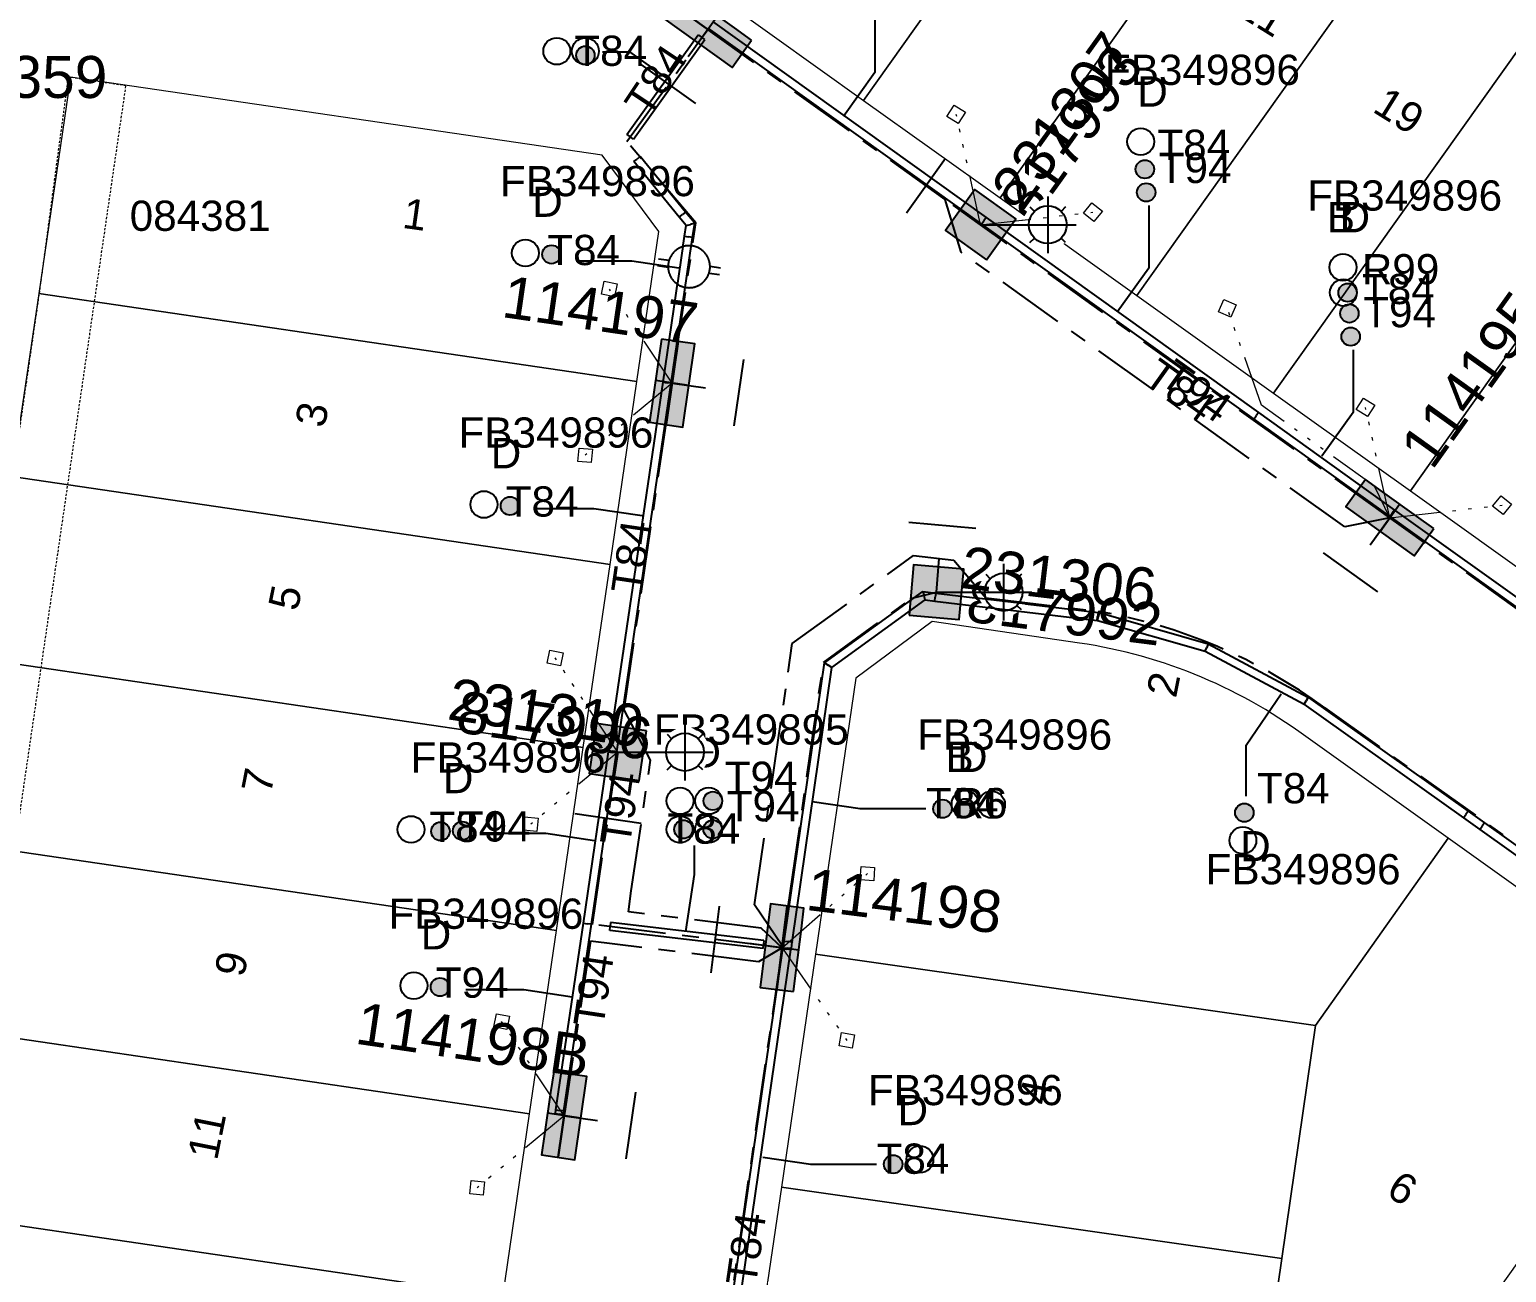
# Model space of a CAD drawing. Header units: metres. Extents: x 307635 to 308805, y 6256169 to 6257356.
# Drawn here: x 308187.3 to 308275.2, y 6257000.1 to 6257074.1 of the extents above; entities that cross this region are included whole.
import ezdxf
from ezdxf.enums import TextEntityAlignment as Align

# ---------------------------------------------------------------- set-up
doc = ezdxf.new("R2010")
doc.units = ezdxf.units.M
for name, pattern in [('Cable Exist UG', [7, 4, -1, 1, -1]), ('DASHED', [19.05, 12.7, -6.35]), ('HIDDEN2', [0.1875, 0.125, -0.0625]), ('PHANTOMX2', [6.6, 3, -0.75, 0.2, -0.75, 0.2, -0.75, 0.2, -0.75])]:
    doc.linetypes.add(name, pattern=pattern)
doc.layers.get('0').update_dxf_attribs({"color": 6})
doc.layers.get('Defpoints').update_dxf_attribs({"color": 250})
for name, color, linetype, lineweight in [('Cadastre Land Parcels_SP_EXT', 118, 'Continuous', 15), ('Cadastre Other Property_SP_EXT', 138, 'DASHED', 15), ('Mains_LV_EXT', 163, 'Continuous', 25), ('Mains_LV_SL_EXT', 135, 'Continuous', 25), ('Services_SP_EXT', 42, 'PHANTOMX2', 20)]:
    doc.layers.add(name, color=color, linetype=linetype, lineweight=lineweight)
for name, color, linetype in [('Duct_SP_EXT', 30, 'Continuous'), ('Equip_LV_EXT', 7, 'Continuous'), ('Equip_SP_SL_EXT', 7, 'Continuous'), ('SupportsOH_SP_TR_HV_LV_SL_EXT', 7, 'Continuous'), ('SupportsUG_SP_LV_EXT', 7, 'Continuous'), ('SupportsUG_SP_LV_SL_EXT', 7, 'Continuous')]:
    doc.layers.add(name, color=color, linetype=linetype)
doc.styles.add('COLUMN_LABEL', font='arial.ttf', dxfattribs={"height": 2})
doc.styles.add('iecARIAL', font='arial.ttf', dxfattribs={"height": 2})
doc.styles.add('POLE_LABEL', font='arial.ttf', dxfattribs={"height": 2})
doc.styles.add('SL_LABEL', font='arial.ttf', dxfattribs={"height": 2})
doc.styles.get("Standard").update_dxf_attribs({"font": 'arial.ttf'})

# ---------------------------------------------------------------- blocks, each defined once
blk = doc.blocks.new('COLUMN_EXT')
blk.add_hatch(color=256).paths.add_polyline_path([(1.5, -1.5), (1.5, 1.5), (-1.5, 1.5), (-1.5, -1.5)])
blk.add_lwpolyline([(1.5, 1.5), (-1.5, 1.5), (-1.5, -1.5), (1.5, -1.5)], close=True)
at = {"layer": 'Defpoints', "flags": 128}
for points in [[(0, 0), (0, -2)], [(2, -4), (-2, -4)]]:
    blk.add_lwpolyline(points, dxfattribs=at)
at = {"flags": 9}
for tag, p in [('SUBURB', (-1.813, 1.8)), ('NOTES', (-1.813, 2)), ('STREETNAME', (-1.813, 1.6)), ('LOCATION', (-1.813, 1.4)), ('LEGEND', (-1.813, 1.2)), ('USAGE', (-1.813, 1)), ('STATE', (-1.813, 0.8)), ('COLUMN_TYPE', (-1.813, 0.4)), ('OWNED_BY', (-1.813, 0.6))]:
    blk.add_attdef(tag, text='', height=0.2, rotation=180, dxfattribs=at).set_placement(p, align=Align.MIDDLE_LEFT)
at = {"flags": 1}
blk.add_attdef('Z', (-1.813, 2.351), '', height=0.2, rotation=180, dxfattribs=at)
at = {"flags": 9}
for tag, style, p in [('STRUCTURE_PLANT_NUMBER', 'POLE_LABEL', (-1.813, -0.031)), ('STREET_CODE', 'COLUMN_LABEL', (-1.813, 0.2))]:
    blk.add_attdef(tag, text='', height=0.2, rotation=180, dxfattribs=dict(at, style=style)).set_placement(p, align=Align.MIDDLE_LEFT)
at = {"style": 'COLUMN_LABEL', "width": 0.9, "flags": 8}
blk.add_attdef('ASSET_NUM', text='', height=2, rotation=270, dxfattribs=at).set_placement((2, -4), align=Align.MIDDLE_LEFT)
blk = doc.blocks.new('PILLAR_EXT')
blk.add_hatch(color=256).paths.add_polyline_path([(2.5, -1), (2.5, 1), (-2.5, 1), (-2.5, -1)])
for p, q in [((0, -1), (0, 1)), ((2.5, 0), (-2.5, 0))]:
    blk.add_line(p, q)
at = {"ltscale": 10}
blk.add_line((-2.5, 0), (2.5, 0), dxfattribs=at)
blk.add_lwpolyline([(2.5, 1), (1.25, 1), (-1.25, 1), (-2.5, 1), (-2.5, -1), (2.5, -1)], close=True)
at = {"layer": 'Defpoints'}
for p, q in [((0, 0), (0, -2)), ((2, -4), (-2, -4))]:
    blk.add_line(p, q, dxfattribs=at)
for tag, p, flags in [('STREETNAME', (0, 1.8), 9), ('SUBURB', (0, 2), 1), ('LOCATION', (0, 1.2), 9), ('LEGEND', (0, 1), 9), ('PARENT', (0, 1.6), 9), ('NOTES', (0, 1.4), 9), ('SUPPORT_TYPE', (0, 0.6), 9), ('OWNED_BY', (0, 0.2), 9), ('USAGE', (0, 0.8), 9), ('STATE', (0, 0.4), 9)]:
    blk.add_attdef(tag, p, '', height=0.2, rotation=180, dxfattribs=dict(flags=flags))
at = {"width": 0.9, "flags": 8}
blk.add_attdef('ASSET_NUM', text='', height=2, rotation=270, dxfattribs=at).set_placement((2, -4), align=Align.MIDDLE_LEFT)
blk = doc.blocks.new('DUCT_EXT')
blk.add_circle((0, 0.8), 0.8)
at = {"flags": 1}
blk.add_attdef('Z', (0, 0), '', height=0.2, dxfattribs=at)
at = {"flags": 9}
for tag, p in [('DUCT_CODE', (0, 0)), ('XSECT_TYPE', (0, -0.2)), ('STATE', (0, -0.6)), ('FB_REFERENCE', (0, -0.4)), ('NOTES', (0, -0.8))]:
    blk.add_attdef(tag, text='', height=0.2, dxfattribs=at).set_placement(p, align=Align.MIDDLE_LEFT)
blk = doc.blocks.new('SL_LANTERN_EXT')
at = {"flags": 9}
for tag, p in [('LRATECODE', (-7.4, 0)), ('LOUTREACHVOCAB', (-7.2, 0)), ('LOUTREACH', (-7, 0)), ('LANTNUMBER', (-6.6, 0)), ('LNEW', (-6.4, 0)), ('LMASTVOCAB', (-6.2, 0)), ('LMAST', (-6, 0)), ('LLAMPVOCAB', (-5.8, 0)), ('LLAMP', (-5.6, 0)), ('LEXIST', (-5.4, 0)), ('LCHARGE3PERCENT', (-5.2, 0)), ('LCHARGE3', (-5, 0)), ('LCHARGE2PERCENT', (-4.8, 0)), ('LCHARGE2', (-4.6, 0)), ('LCHARGE1PERCENT', (-4.4, 0)), ('LCHARGE1', (-4.2, 0)), ('LCATEGORY', (-4, 0)), ('LBRACKETVOCAB', (-3.8, 0)), ('LBRACKET', (-3.6, 0)), ('LKINGHEIGHT', (-3.4, 0)), ('CREPLACE', (-3.2, 0)), ('CREMOVE', (-3, 0)), ('CNUMBER', (-2.8, 0)), ('CNEW', (-2.6, 0)), ('CEXIST', (-2.4, 0)), ('USAGE', (-2.2, 0)), ('STATE', (-2, 0)), ('OWNED_BY', (-1.8, 0)), ('ORIENTATION', (-1.6, 0)), ('OPERATING_VOLTAGE', (-1.4, 0)), ('NO_PHASES', (-1.2, 0)), ('LANTERN_TYPE', (-1, 0)), ('LANTERN_PURPOSE', (-0.8, 0)), ('CONTROL_TYPE', (-0.6, 0)), ('CONSTRUCTED_VOLTAGE', (-0.4, 0))]:
    blk.add_attdef(tag, text='', height=0.001, rotation=270, dxfattribs=at).set_placement(p, align=Align.MIDDLE_LEFT)
at = {"style": 'SL_LABEL', "flags": 9}
blk.add_attdef('STREET_CODE', text='', height=0.001, rotation=270, dxfattribs=at).set_placement((0.001, 0), align=Align.MIDDLE_LEFT)
at = {"flags": 1}
blk.add_attdef('Z', (0, 0), '', height=0.001, rotation=270, dxfattribs=at)
at = {"width": 0.9}
blk.add_attdef('LNUMBER', text='', height=1, dxfattribs=at).set_placement((7, -1), align=Align.MIDDLE_LEFT)
at = {"flags": 9}
for tag, p in [('LREMOVE', (0, -7.6)), ('LREPLACE', (0, -7.8)), ('LTYPE', (0, -8)), ('LTYPEVOCAB', (0, -8.2)), ('LEGEND', (0, -8.4)), ('SUBURB', (0, -8.6)), ('STREETNAME', (0, -8.8)), ('LOCATION', (0, -9)), ('NOTES', (0, -9.2)), ('MAINTAINED_BY', (0, -9.863))]:
    blk.add_attdef(tag, text='', height=0.001, dxfattribs=at).set_placement(p, align=Align.MIDDLE_LEFT)
blk.add_attdef('OPERATED_BY', (0, -9.607), '', height=0.001, dxfattribs=at)
blk.add_wipeout([(5.688, 0), (5.061, -1.061), (4, -1.688), (2.939, -1.061), (2.313, 0), (2.939, 1.061), (4, 1.687), (5.061, 1.061)])
for p, q in [((2.939, 1.061), (3.205, 0.795)), ((4, 1.687), (4, 0)), ((5.061, 1.061), (4.795, 0.795)), ((0, 0), (4, 0)), ((2.939, -1.061), (3.205, -0.795)), ((4, 0), (5.688, 0)), ((4, 0), (4, -1.688)), ((5.061, -1.061), (4.795, -0.795))]:
    blk.add_line(p, q)
blk.add_circle((4, 0), 1.125)
blk = doc.blocks.new('CCP_EXT')
at = {"flags": 9}
for tag, p in [('STATE', (0, -1.8)), ('USAGE', (0, -1.2)), ('LEGEND', (0, -1.4)), ('LIFE_SUPPORT', (0, -1.6)), ('NOTES', (0, -2))]:
    blk.add_attdef(tag, text='', height=0.2, dxfattribs=at).set_placement(p, align=Align.MIDDLE_LEFT)
blk.add_wipeout([(0, 0.566), (0.566, 0), (0, -0.566), (-0.566, 0)])
blk.add_lwpolyline([(-0.566, 0), (0, 0.566), (0.566, 0), (0, -0.566), (-0.566, 0)])
at = {"flags": 1}
blk.add_attdef('Z', (0, 0), '', height=0.2, dxfattribs=at)
at = {"flags": 9}
for tag, p in [('CCP_TYPE', (0, 0)), ('OPERATING_VOLTAGE', (0, -0.6)), ('ORIENTATION', (0, -0.8)), ('CONSTRUCTED_VOLTAGE', (0, -0.2)), ('NO_PHASES', (0, -0.4)), ('OWNED_BY', (0, -1))]:
    blk.add_attdef(tag, text='', height=0.2, dxfattribs=at).set_placement(p, align=Align.MIDDLE_LEFT)
blk = doc.blocks.new('POLE_EXT')
blk.add_hatch(color=256).paths.add_polyline_path([(-1, 0, 1), (1, 0, 1)])
blk.add_lwpolyline([(-1, 0, 1), (1, 0, 1)], format="xyb", close=True)
at = {"flags": 8}
blk.add_attdef('pNumber', text='', height=2, dxfattribs=at).set_placement((2.5, 2.5), align=Align.MIDDLE_CENTER)
at = {"style": 'POLE_LABEL', "flags": 9}
for tag, p in [('STRUCTURE_PLANT_NUMBER', (1.355, 0.028)), ('STREET_CODE', (1.355, -0.2))]:
    blk.add_attdef(tag, text='', height=0.2, dxfattribs=at).set_placement(p, align=Align.MIDDLE_LEFT)
at = {"flags": 9}
for tag, p in [('OWNED_BY', (1.355, -0.4)), ('SPECIAL_USE', (1.355, -0.8)), ('PARENT', (1.355, -0.6)), ('cLV', (1.355, -1.4)), ('STATE', (1.355, -1)), ('hDepth', (1.355, -1.6)), ('hDia', (1.355, -1.8)), ('USAGE', (1.355, -1.2)), ('cHV', (1.355, -2)), ('LBRACKET', (1.355, -2.2)), ('LExisting', (1.355, -2.4)), ('LANTNUMBER', (1.355, -2.6)), ('cLinedev', (1.355, -3.4)), ('LOther', (1.355, -2.8)), ('LRemove', (1.355, -3)), ('LEGEND', (1.355, -3.2)), ('LOCATION', (1.355, -3.6)), ('pExisting', (1.355, -3.8)), ('pFooting', (1.355, -4.4)), ('PFNUMBER', (1.355, -4)), ('NEWPFNUMBER', (1.355, -4.2)), ('pNew', (1.355, -4.6)), ('pRelocate', (1.355, -5)), ('pRemove', (1.355, -5.2)), ('cspan', (1.355, -6)), ('STREETNAME', (1.355, -6.2)), ('pReplace', (1.355, -5.4)), ('pStay', (1.355, -5.6)), ('pType', (1.355, -5.8)), ('SUBURB', (1.355, -6.4)), ('OPERATED_BY', (1.355, -7.014)), ('NOTES', (1.355, -6.6)), ('MAINTAINED_BY', (1.355, -6.814))]:
    blk.add_attdef(tag, text='', height=0.2, dxfattribs=at).set_placement(p, align=Align.MIDDLE_LEFT)
at = {"flags": 1}
blk.add_attdef('Z', (1.355, -7.328), '', height=0.2, dxfattribs=at)
blk = doc.blocks.new('LV_UG_LINKS_OPEN_EXT')
at = {"layer": 'Equip_LV_EXT'}
for tag, height, flags, p in [('CONSTRUCTED_VOLTAGE', 0.167, 9, (3.167, -1.833)), ('OPERATING_VOLTAGE', 0.2, 9, (3, -2.6)), ('NO_PHASES', 0.167, 9, (3.167, -2)), ('ORIENTATION', 0.2, 9, (3, -2.8)), ('STATE', 0.2, 9, (3, -3)), ('SWITCH_TYPE', 0.2, 9, (3, -3.2)), ('USAGE', 0.2, 9, (3, -3.4)), ('NOTES', 0.2, 9, (3, -3.6)), ('OWNED_BY', 0.2, 9, (3, -3.8)), ('OPERATED_BY', 0.2, 9, (3, -4)), ('MAINTAINED_BY', 0.2, 9, (3, -4.2)), ('NUMBER_OF_PHASES', 0.2, 9, (3, -4.4)), ('TYPE', 0.2, 9, (3, -4.6)), ('Z', 0.2, 1, (3, -4.8))]:
    blk.add_attdef(tag, text='', height=height, dxfattribs=dict(at, flags=flags)).set_placement(p, align=Align.MIDDLE_LEFT)
blk.add_wipeout([(4, 1.25), (3.969, 1.25), (3.939, 1.248), (3.908, 1.247), (3.877, 1.244), (3.847, 1.241), (3.817, 1.236), (3.786, 1.232), (3.756, 1.226), (3.726, 1.22), (3.696, 1.213), (3.667, 1.205), (3.637, 1.196), (3.608, 1.187), (3.579, 1.177), (3.55, 1.166), (3.522, 1.155), (3.493, 1.143), (3.466, 1.13), (3.438, 1.117), (3.411, 1.102), (3.384, 1.088), (3.357, 1.072), (3.331, 1.056), (3.306, 1.039), (3.28, 1.022), (3.255, 1.004), (3.231, 0.985), (3.207, 0.966), (3.184, 0.947), (3.161, 0.926), (3.138, 0.905), (3.116, 0.884), (3.095, 0.862), (3.074, 0.839), (3.053, 0.816), (3.034, 0.793), (3.015, 0.769), (2.996, 0.745), (2.978, 0.72), (2.961, 0.694), (2.944, 0.669), (2.928, 0.643), (2.912, 0.616), (2.898, 0.589), (2.883, 0.562), (2.87, 0.534), (2.857, 0.507), (2.845, 0.478), (2.834, 0.45), (2.823, 0.421), (2.813, 0.392), (2.804, 0.363), (2.795, 0.333), (2.787, 0.304), (2.78, 0.274), (2.774, 0.244), (2.768, 0.214), (2.764, 0.183), (2.759, 0.153), (2.756, 0.123), (2.753, 0.092), (2.752, 0.061), (2.75, 0.031), (2.75, 0), (2.75, -0.031), (2.752, -0.061), (2.753, -0.092), (2.756, -0.123), (2.759, -0.153), (2.764, -0.183), (2.768, -0.214), (2.774, -0.244), (2.78, -0.274), (2.787, -0.304), (2.795, -0.333), (2.804, -0.363), (2.813, -0.392), (2.823, -0.421), (2.834, -0.45), (2.845, -0.478), (2.857, -0.507), (2.87, -0.534), (2.883, -0.562), (2.898, -0.589), (2.912, -0.616), (2.928, -0.643), (2.944, -0.669), (2.961, -0.694), (2.978, -0.72), (2.996, -0.745), (3.015, -0.769), (3.034, -0.793), (3.053, -0.816), (3.074, -0.839), (3.095, -0.862), (3.116, -0.884), (3.138, -0.905), (3.161, -0.926), (3.184, -0.947), (3.207, -0.966), (3.231, -0.985), (3.255, -1.004), (3.28, -1.022), (3.306, -1.039), (3.331, -1.056), (3.357, -1.072), (3.384, -1.088), (3.411, -1.102), (3.438, -1.117), (3.466, -1.13), (3.493, -1.143), (3.522, -1.155), (3.55, -1.166), (3.579, -1.177), (3.608, -1.187), (3.637, -1.196), (3.667, -1.205), (3.696, -1.213), (3.726, -1.22), (3.756, -1.226), (3.786, -1.232), (3.817, -1.236), (3.847, -1.241), (3.877, -1.244), (3.908, -1.247), (3.939, -1.248), (3.969, -1.25), (4, -1.25), (4.031, -1.25), (4.061, -1.248), (4.092, -1.247), (4.123, -1.244), (4.153, -1.241), (4.183, -1.236), (4.214, -1.232), (4.244, -1.226), (4.274, -1.22), (4.304, -1.213), (4.333, -1.205), (4.363, -1.196), (4.392, -1.187), (4.421, -1.177), (4.45, -1.166), (4.478, -1.155), (4.507, -1.143), (4.534, -1.13), (4.562, -1.117), (4.589, -1.102), (4.616, -1.088), (4.643, -1.072), (4.669, -1.056), (4.694, -1.039), (4.72, -1.022), (4.745, -1.004), (4.769, -0.985), (4.793, -0.966), (4.816, -0.947), (4.839, -0.926), (4.862, -0.905), (4.884, -0.884), (4.905, -0.862), (4.926, -0.839), (4.947, -0.816), (4.966, -0.793), (4.985, -0.769), (5.004, -0.745), (5.022, -0.72), (5.039, -0.694), (5.056, -0.669), (5.072, -0.643), (5.088, -0.616), (5.102, -0.589), (5.117, -0.562), (5.13, -0.534), (5.143, -0.507), (5.155, -0.478), (5.166, -0.45), (5.177, -0.421), (5.187, -0.392), (5.196, -0.363), (5.205, -0.333), (5.213, -0.304), (5.22, -0.274), (5.226, -0.244), (5.232, -0.214), (5.236, -0.183), (5.241, -0.153), (5.244, -0.123), (5.247, -0.092), (5.248, -0.061), (5.25, -0.031), (5.25, 0), (5.25, 0.031), (5.248, 0.061), (5.247, 0.092), (5.244, 0.123), (5.241, 0.153), (5.236, 0.183), (5.232, 0.214), (5.226, 0.244), (5.22, 0.274), (5.213, 0.304), (5.205, 0.333), (5.196, 0.363), (5.187, 0.392), (5.177, 0.421), (5.166, 0.45), (5.155, 0.478), (5.143, 0.507), (5.13, 0.534), (5.117, 0.562), (5.102, 0.589), (5.088, 0.616), (5.072, 0.643), (5.056, 0.669), (5.039, 0.694), (5.022, 0.72), (5.004, 0.745), (4.985, 0.769), (4.966, 0.793), (4.947, 0.816), (4.926, 0.839), (4.905, 0.862), (4.884, 0.884), (4.862, 0.905), (4.839, 0.926), (4.816, 0.947), (4.793, 0.966), (4.769, 0.985), (4.745, 1.004), (4.72, 1.022), (4.694, 1.039), (4.669, 1.056), (4.643, 1.072), (4.616, 1.088), (4.589, 1.102), (4.562, 1.117), (4.534, 1.13), (4.507, 1.143), (4.478, 1.155), (4.45, 1.166), (4.421, 1.177), (4.392, 1.187), (4.363, 1.196), (4.333, 1.205), (4.304, 1.213), (4.274, 1.22), (4.244, 1.226), (4.214, 1.232), (4.183, 1.236), (4.153, 1.241), (4.123, 1.244), (4.092, 1.247), (4.061, 1.248), (4.031, 1.25)]).dxf.layer = 'Equip_LV_EXT'
for p, q in [((3.792, 1.863), (3.792, 1.232)), ((4.208, 1.863), (4.208, 1.232)), ((3.792, -1.232), (3.792, -1.863)), ((4.208, -1.232), (4.208, -1.863))]:
    blk.add_line(p, q, dxfattribs=at)
at = {"layer": 'Equip_LV_EXT', "flags": 128}
blk.add_lwpolyline([(4, 1.25), (3.969, 1.25), (3.939, 1.248), (3.908, 1.247), (3.877, 1.244), (3.847, 1.241), (3.817, 1.236), (3.786, 1.232), (3.756, 1.226), (3.726, 1.22), (3.696, 1.213), (3.667, 1.205), (3.637, 1.196), (3.608, 1.187), (3.579, 1.177), (3.55, 1.166), (3.522, 1.155), (3.493, 1.143), (3.466, 1.13), (3.438, 1.117), (3.411, 1.102), (3.384, 1.088), (3.357, 1.072), (3.331, 1.056), (3.306, 1.039), (3.28, 1.022), (3.255, 1.004), (3.231, 0.985), (3.207, 0.966), (3.184, 0.947), (3.161, 0.926), (3.138, 0.905), (3.116, 0.884), (3.095, 0.862), (3.074, 0.839), (3.053, 0.816), (3.034, 0.793), (3.015, 0.769), (2.996, 0.745), (2.978, 0.72), (2.961, 0.694), (2.944, 0.669), (2.928, 0.643), (2.912, 0.616), (2.898, 0.589), (2.883, 0.562), (2.87, 0.534), (2.857, 0.507), (2.845, 0.478), (2.834, 0.45), (2.823, 0.421), (2.813, 0.392), (2.804, 0.363), (2.795, 0.333), (2.787, 0.304), (2.78, 0.274), (2.774, 0.244), (2.768, 0.214), (2.764, 0.183), (2.759, 0.153), (2.756, 0.123), (2.753, 0.092), (2.752, 0.061), (2.75, 0.031), (2.75, 0), (2.75, -0.031), (2.752, -0.061), (2.753, -0.092), (2.756, -0.123), (2.759, -0.153), (2.764, -0.183), (2.768, -0.214), (2.774, -0.244), (2.78, -0.274), (2.787, -0.304), (2.795, -0.333), (2.804, -0.363), (2.813, -0.392), (2.823, -0.421), (2.834, -0.45), (2.845, -0.478), (2.857, -0.507), (2.87, -0.534), (2.883, -0.562), (2.898, -0.589), (2.912, -0.616), (2.928, -0.643), (2.944, -0.669), (2.961, -0.694), (2.978, -0.72), (2.996, -0.745), (3.015, -0.769), (3.034, -0.793), (3.053, -0.816), (3.074, -0.839), (3.095, -0.862), (3.116, -0.884), (3.138, -0.905), (3.161, -0.926), (3.184, -0.947), (3.207, -0.966), (3.231, -0.985), (3.255, -1.004), (3.28, -1.022), (3.306, -1.039), (3.331, -1.056), (3.357, -1.072), (3.384, -1.088), (3.411, -1.102), (3.438, -1.117), (3.466, -1.13), (3.493, -1.143), (3.522, -1.155), (3.55, -1.166), (3.579, -1.177), (3.608, -1.187), (3.637, -1.196), (3.667, -1.205), (3.696, -1.213), (3.726, -1.22), (3.756, -1.226), (3.786, -1.232), (3.817, -1.236), (3.847, -1.241), (3.877, -1.244), (3.908, -1.247), (3.939, -1.248), (3.969, -1.25), (4, -1.25), (4.031, -1.25), (4.061, -1.248), (4.092, -1.247), (4.123, -1.244), (4.153, -1.241), (4.183, -1.236), (4.214, -1.232), (4.244, -1.226), (4.274, -1.22), (4.304, -1.213), (4.333, -1.205), (4.363, -1.196), (4.392, -1.187), (4.421, -1.177), (4.45, -1.166), (4.478, -1.155), (4.507, -1.143), (4.534, -1.13), (4.562, -1.117), (4.589, -1.102), (4.616, -1.088), (4.643, -1.072), (4.669, -1.056), (4.694, -1.039), (4.72, -1.022), (4.745, -1.004), (4.769, -0.985), (4.793, -0.966), (4.816, -0.947), (4.839, -0.926), (4.862, -0.905), (4.884, -0.884), (4.905, -0.862), (4.926, -0.839), (4.947, -0.816), (4.966, -0.793), (4.985, -0.769), (5.004, -0.745), (5.022, -0.72), (5.039, -0.694), (5.056, -0.669), (5.072, -0.643), (5.088, -0.616), (5.102, -0.589), (5.117, -0.562), (5.13, -0.534), (5.143, -0.507), (5.155, -0.478), (5.166, -0.45), (5.177, -0.421), (5.187, -0.392), (5.196, -0.363), (5.205, -0.333), (5.213, -0.304), (5.22, -0.274), (5.226, -0.244), (5.232, -0.214), (5.236, -0.183), (5.241, -0.153), (5.244, -0.123), (5.247, -0.092), (5.248, -0.061), (5.25, -0.031), (5.25, 0), (5.25, 0.031), (5.248, 0.061), (5.247, 0.092), (5.244, 0.123), (5.241, 0.153), (5.236, 0.183), (5.232, 0.214), (5.226, 0.244), (5.22, 0.274), (5.213, 0.304), (5.205, 0.333), (5.196, 0.363), (5.187, 0.392), (5.177, 0.421), (5.166, 0.45), (5.155, 0.478), (5.143, 0.507), (5.13, 0.534), (5.117, 0.562), (5.102, 0.589), (5.088, 0.616), (5.072, 0.643), (5.056, 0.669), (5.039, 0.694), (5.022, 0.72), (5.004, 0.745), (4.985, 0.769), (4.966, 0.793), (4.947, 0.816), (4.926, 0.839), (4.905, 0.862), (4.884, 0.884), (4.862, 0.905), (4.839, 0.926), (4.816, 0.947), (4.793, 0.966), (4.769, 0.985), (4.745, 1.004), (4.72, 1.022), (4.694, 1.039), (4.669, 1.056), (4.643, 1.072), (4.616, 1.088), (4.589, 1.102), (4.562, 1.117), (4.534, 1.13), (4.507, 1.143), (4.478, 1.155), (4.45, 1.166), (4.421, 1.177), (4.392, 1.187), (4.363, 1.196), (4.333, 1.205), (4.304, 1.213), (4.274, 1.22), (4.244, 1.226), (4.214, 1.232), (4.183, 1.236), (4.153, 1.241), (4.123, 1.244), (4.092, 1.247), (4.061, 1.248), (4.031, 1.25)], close=True, dxfattribs=at)
at = {"layer": 'Equip_LV_EXT', "flags": 9}
blk.add_attdef('ACTUAL_STATUS', text='', height=0.167, dxfattribs=at).set_placement((3.167, -1.667), align=Align.MIDDLE_LEFT)
blk = doc.blocks.new('CABLE_LARGE_EXT')
h = blk.add_hatch(color=256)
edge = h.paths.add_edge_path()
edge.add_arc((0, 0.55), 0.55, 0, 360)
blk.add_circle((0, 0.55), 0.55)
at = {"flags": 1}
blk.add_attdef('Z', (0, 0), '', height=0.2, dxfattribs=at)
at = {"flags": 9}
for tag, p in [('COND_CODE', (0, 0)), ('XSECT_SIZE', (0, -0.6)), ('STATE', (0, -0.4)), ('FB_REFERENCE', (0, -0.2)), ('NOTES', (0, -0.8))]:
    blk.add_attdef(tag, text='', height=0.2, dxfattribs=at).set_placement(p, align=Align.MIDDLE_LEFT)

msp = doc.modelspace()

# ---------------------------------------------------------------- linework, layer by layer
at = {"layer": 'Cadastre Land Parcels_SP_EXT', "linetype": 'Continuous'}
for points in [[(308256.657, 6257097.654), (308248.512, 6257103.453), (308228.769, 6257075.716), (308236.909, 6257069.903), (308256.657, 6257097.654)], [(308264.805, 6257091.853), (308256.657, 6257097.654), (308236.909, 6257069.903), (308245.048, 6257064.092), (308264.805, 6257091.853)], [(308272.953, 6257086.053), (308264.805, 6257091.853), (308245.048, 6257064.092), (308253.188, 6257058.281), (308272.953, 6257086.053)], [(308281.099, 6257080.253), (308272.953, 6257086.053), (308253.188, 6257058.281), (308261.327, 6257052.468), (308281.099, 6257080.253)], [(308289.247, 6257074.453), (308281.099, 6257080.253), (308261.327, 6257052.468), (308269.467, 6257046.656), (308289.247, 6257074.453)], [(308297.39, 6257068.656), (308289.247, 6257074.453), (308269.467, 6257046.656), (308277.607, 6257040.846), (308297.39, 6257068.656)], [(308224.737, 6257062.095), (308221.363, 6257066.638), (308189.714, 6257071.291), (308187.826, 6257058.412), (308223.431, 6257053.179), (308224.737, 6257062.095)], [(308223.431, 6257053.179), (308187.826, 6257058.412), (308186.228, 6257047.515), (308221.834, 6257042.282), (308223.431, 6257053.179)], [(308221.834, 6257042.282), (308186.228, 6257047.515), (308184.631, 6257036.618), (308220.237, 6257031.385), (308221.834, 6257042.282)], [(308271.728, 6257025.981), (308262.821, 6257032.343), (308262.433, 6257032.615), (308262.041, 6257032.881), (308261.646, 6257033.142), (308261.246, 6257033.394), (308260.842, 6257033.642), (308260.434, 6257033.882), (308260.022, 6257034.116), (308259.608, 6257034.344), (308259.188, 6257034.566), (308258.766, 6257034.779), (308258.341, 6257034.987), (308257.912, 6257035.189), (308257.48, 6257035.382), (308257.046, 6257035.57), (308256.607, 6257035.75), (308256.167, 6257035.923), (308255.724, 6257036.09), (308255.278, 6257036.25), (308254.83, 6257036.403), (308254.38, 6257036.548), (308253.927, 6257036.685), (308253.472, 6257036.817), (308253.014, 6257036.94), (308252.556, 6257037.056), (308252.095, 6257037.166), (308251.633, 6257037.267), (308251.17, 6257037.362), (308250.704, 6257037.449), (308250.237, 6257037.53), (308249.77, 6257037.602), (308240.999, 6257038.892), (308236.464, 6257035.511), (308234.06, 6257019.091), (308263.822, 6257014.848), (308271.728, 6257025.981)], [(308220.237, 6257031.385), (308184.631, 6257036.618), (308183.034, 6257025.72), (308218.639, 6257020.488), (308220.237, 6257031.385)], [(308218.639, 6257020.488), (308183.034, 6257025.72), (308181.436, 6257014.823), (308217.042, 6257009.59), (308218.639, 6257020.488)], [(308286.379, 6257015.521), (308271.728, 6257025.981), (308263.822, 6257014.848), (308261.816, 6257000.974), (308259.811, 6256987.101), (308264.099, 6256984.185), (308286.379, 6257015.521)], [(308263.822, 6257014.848), (308234.06, 6257019.091), (308232.03, 6257005.221), (308261.816, 6257000.974), (308263.822, 6257014.848)], [(308217.042, 6257009.59), (308181.436, 6257014.823), (308179.839, 6257003.925), (308215.445, 6256998.693), (308217.042, 6257009.59)], [(308261.816, 6257000.974), (308232.03, 6257005.221), (308229.999, 6256991.352), (308259.811, 6256987.101), (308261.816, 6257000.974)], [(308215.445, 6256998.693), (308179.839, 6257003.925), (308178.242, 6256993.028), (308213.848, 6256987.796), (308215.445, 6256998.693)]]:
    msp.add_lwpolyline(points, close=True, dxfattribs=at)
at = {"layer": 'Cadastre Other Property_SP_EXT', "linetype": 'HIDDEN2'}
msp.add_lwpolyline([(308189.578, 6257071.284), (308187.866, 6257058.525), (308169.455, 6256931.492), (308159.491, 6256866.979), (308162.687, 6256862.678), (308193.021, 6257070.768), (308189.578, 6257071.284)], close=True, dxfattribs=at)
at = {"layer": 'Duct_SP_EXT'}
for p, q in [((308222.841, 6257067.867), (308227.077, 6257073.793)), ((308223.231, 6257067.588), (308227.468, 6257073.514)), ((308227.077, 6257073.793), (308227.272, 6257073.653)), ((308227.468, 6257073.514), (308227.272, 6257073.653)), ((308222.841, 6257067.867), (308223.036, 6257067.727)), ((308223.231, 6257067.588), (308223.036, 6257067.727)), ((308223.258, 6257066.258), (308223.444, 6257066.41)), ((308225.956, 6257062.951), (308223.258, 6257066.258)), ((308223.63, 6257066.562), (308223.444, 6257066.41)), ((308226.327, 6257063.255), (308223.63, 6257066.562)), ((308225.956, 6257062.951), (308226.141, 6257063.103)), ((308225.956, 6257062.951), (308226.141, 6257063.103)), ((308226.366, 6257062.452), (308225.956, 6257062.951)), ((308225.956, 6257062.951), (308225.956, 6257062.951)), ((308226.326, 6257063.256), (308226.141, 6257063.103)), ((308226.327, 6257063.255), (308226.141, 6257063.103)), ((308226.873, 6257062.592), (308226.326, 6257063.256)), ((308226.326, 6257063.256), (308226.327, 6257063.255)), ((308226.366, 6257062.452), (308226.62, 6257062.522)), ((308226.873, 6257062.592), (308226.62, 6257062.522)), ((308224.989, 6257053.132), (308225.227, 6257053.097)), ((308224.989, 6257053.132), (308225.227, 6257053.097)), ((308225.464, 6257053.062), (308225.227, 6257053.097)), ((308225.464, 6257053.062), (308225.227, 6257053.097)), ((308260.146, 6257050.932), (308260.286, 6257051.127)), ((308260.146, 6257050.932), (308260.286, 6257051.127)), ((308260.426, 6257051.322), (308260.286, 6257051.127)), ((308260.426, 6257051.322), (308260.286, 6257051.127)), ((308268.252, 6257045.129), (308268.392, 6257045.324)), ((308268.252, 6257045.129), (308268.392, 6257045.324)), ((308268.532, 6257045.519), (308268.392, 6257045.324)), ((308268.532, 6257045.519), (308268.392, 6257045.324)), ((308234.594, 6257036.421), (308240.455, 6257040.67)), ((308240.455, 6257040.67), (308240.52, 6257040.421)), ((308235.04, 6257036.152), (308240.585, 6257040.172)), ((308240.585, 6257040.172), (308240.52, 6257040.421)), ((308257.254, 6257037.111), (308257.345, 6257037.335)), ((308257.254, 6257037.111), (308263.145, 6257033.959)), ((308257.435, 6257037.559), (308257.345, 6257037.335)), ((308257.435, 6257037.559), (308263.371, 6257034.382)), ((308232.191, 6257019.859), (308234.594, 6257036.421)), ((308232.668, 6257019.805), (308235.04, 6257036.152)), ((308234.594, 6257036.421), (308234.817, 6257036.286)), ((308235.04, 6257036.152), (308234.817, 6257036.286)), ((308263.371, 6257034.382), (308263.258, 6257034.17)), ((308263.383, 6257034.376), (308263.258, 6257034.17)), ((308263.411, 6257034.357), (308263.273, 6257034.16)), ((308263.371, 6257034.382), (308263.383, 6257034.376)), ((308263.383, 6257034.376), (308263.411, 6257034.357)), ((308263.411, 6257034.357), (308272.9, 6257027.592)), ((308263.134, 6257033.965), (308263.258, 6257034.17)), ((308263.145, 6257033.959), (308263.134, 6257033.965)), ((308263.134, 6257033.965), (308263.136, 6257033.963)), ((308263.136, 6257033.963), (308263.273, 6257034.16)), ((308263.136, 6257033.963), (308272.622, 6257027.201)), ((308263.145, 6257033.959), (308263.258, 6257034.17)), ((308272.622, 6257027.201), (308272.761, 6257027.396)), ((308272.9, 6257027.592), (308272.761, 6257027.396)), ((308272.9, 6257027.592), (308273.878, 6257026.894)), ((308272.622, 6257027.201), (308273.599, 6257026.504)), ((308273.599, 6257026.504), (308273.738, 6257026.699)), ((308273.599, 6257026.504), (308273.738, 6257026.699)), ((308273.599, 6257026.504), (308273.599, 6257026.504)), ((308273.599, 6257026.504), (308287.119, 6257016.858)), ((308273.878, 6257026.894), (308273.738, 6257026.699)), ((308273.878, 6257026.894), (308273.738, 6257026.699)), ((308273.878, 6257026.894), (308273.878, 6257026.894)), ((308273.878, 6257026.894), (308287.398, 6257017.248)), ((308218.61, 6257009.826), (308220.246, 6257020.933)), ((308219.085, 6257009.756), (308220.721, 6257020.863)), ((308220.246, 6257020.933), (308220.484, 6257020.898)), ((308220.246, 6257020.933), (308220.484, 6257020.898)), ((308220.721, 6257020.863), (308220.484, 6257020.898)), ((308220.721, 6257020.863), (308220.484, 6257020.898)), ((308221.813, 6257020.486), (308221.841, 6257020.724)), ((308230.937, 6257019.418), (308221.813, 6257020.486)), ((308221.869, 6257020.963), (308221.841, 6257020.724)), ((308230.993, 6257019.895), (308221.869, 6257020.963)), ((308228.102, 6256991.689), (308232.126, 6257019.415)), ((308228.577, 6256991.62), (308232.601, 6257019.346)), ((308230.937, 6257019.418), (308230.965, 6257019.657)), ((308230.993, 6257019.895), (308230.965, 6257019.657)), ((308232.126, 6257019.415), (308232.364, 6257019.38)), ((308232.159, 6257019.473), (308232.19, 6257019.851)), ((308232.159, 6257019.473), (308232.398, 6257019.453)), ((308232.19, 6257019.851), (308232.191, 6257019.859)), ((308232.19, 6257019.851), (308232.429, 6257019.832)), ((308232.191, 6257019.859), (308232.429, 6257019.832)), ((308232.601, 6257019.346), (308232.364, 6257019.38)), ((308232.637, 6257019.433), (308232.398, 6257019.453)), ((308232.668, 6257019.812), (308232.429, 6257019.832)), ((308232.668, 6257019.805), (308232.429, 6257019.832)), ((308232.637, 6257019.433), (308232.668, 6257019.812)), ((308232.668, 6257019.812), (308232.668, 6257019.805)), ((308218.577, 6257009.601), (308218.61, 6257009.826)), ((308218.61, 6257009.826), (308218.61, 6257009.826)), ((308218.61, 6257009.826), (308218.848, 6257009.791)), ((308218.61, 6257009.826), (308218.848, 6257009.791)), ((308219.085, 6257009.755), (308218.848, 6257009.791)), ((308219.085, 6257009.756), (308218.848, 6257009.791)), ((308219.051, 6257009.53), (308219.085, 6257009.755)), ((308219.085, 6257009.755), (308219.085, 6257009.756)), ((308218.577, 6257009.601), (308218.814, 6257009.566)), ((308219.051, 6257009.53), (308218.814, 6257009.566))]:
    msp.add_line(p, q, dxfattribs=at)
for points in [[(308237.601, 6257075.283), (308237.601, 6257071.559), (308235.728, 6257068.942)], [(308221.375, 6257072.787), (308222.994, 6257072.787), (308225.135, 6257071.256)], [(308253.893, 6257063.638), (308253.893, 6257059.914), (308252.02, 6257057.298)], [(308266.066, 6257055.056), (308266.066, 6257051.332), (308264.193, 6257048.716)], [(308217.42, 6257045.617), (308220.858, 6257045.617), (308223.748, 6257045.193)], [(308259.703, 6257028.482), (308259.703, 6257031.528), (308261.784, 6257034.589)], [(308240.63, 6257027.732), (308236.728, 6257027.732), (308233.866, 6257028.147)], [(308214.575, 6257026.282), (308218.013, 6257026.282), (308220.902, 6257025.858)], [(308226.842, 6257025.557), (308226.842, 6257023.834), (308226.321, 6257020.438)], [(308213.253, 6257016.981), (308216.691, 6257016.981), (308219.58, 6257016.557)], [(308237.694, 6257006.576), (308233.792, 6257006.576), (308230.93, 6257006.991)]]:
    msp.add_lwpolyline(points, dxfattribs=at)
at = {"layer": 'Mains_LV_EXT', "linetype": 'Cable Exist UG'}
for points in [[(308232.074, 6257019.471), (308230.675, 6257018.634), (308230.675, 6257018.634), (308220.659, 6257019.862), (308219.104, 6257009.472)], [(308232.074, 6257019.471), (308226.036, 6256977.873)]]:
    msp.add_lwpolyline(points, dxfattribs=at)

# ---------------------------------------------------------------- block references
at = {"layer": 'Duct_SP_EXT'}
for name, p in [('DUCT_EXT', (308218.665, 6257072.029)), ('DUCT_EXT', (308220.365, 6257072.029)), ('CABLE_LARGE_EXT', (308220.365, 6257072.029)), ('DUCT_EXT', (308216.795, 6257060.016)), ('CABLE_LARGE_EXT', (308218.347, 6257060.182)), ('DUCT_EXT', (308214.324, 6257045.049)), ('CABLE_LARGE_EXT', (308215.876, 6257045.215)), ('CABLE_LARGE_EXT', (308241.62, 6257027.191)), ('DUCT_EXT', (308242.969, 6257027.234)), ('CABLE_LARGE_EXT', (308242.969, 6257027.234)), ('DUCT_EXT', (308244.538, 6257027.193)), ('DUCT_EXT', (308209.99, 6257025.708)), ('CABLE_LARGE_EXT', (308211.739, 6257025.846)), ('CABLE_LARGE_EXT', (308213.031, 6257025.88)), ('DUCT_EXT', (308210.157, 6257016.413)), ('CABLE_LARGE_EXT', (308211.709, 6257016.579)), ('CABLE_LARGE_EXT', (308238.684, 6257006.034)), ('DUCT_EXT', (308240.274, 6257006.077))]:
    msp.add_blockref(name, p, dxfattribs=at)
for name, p, rotation in [('DUCT_EXT', (308254.22, 6257067.444), 90.01626128659078), ('CABLE_LARGE_EXT', (308254.216, 6257065.801), 90.01626128659078), ('CABLE_LARGE_EXT', (308254.295, 6257064.423), 90.01626128659078), ('DUCT_EXT', (308266.256, 6257059.965), 90.01626128659078), ('DUCT_EXT', (308266.283, 6257058.46), 90), ('CABLE_LARGE_EXT', (308266.283, 6257058.46), 90), ('CABLE_LARGE_EXT', (308266.389, 6257057.219), 90.01626128659078), ('CABLE_LARGE_EXT', (308266.468, 6257055.841), 90.01626128659078), ('DUCT_EXT', (308226.801, 6257028.211), 90), ('DUCT_EXT', (308228.501, 6257028.211), 90), ('CABLE_LARGE_EXT', (308228.501, 6257028.211), 90), ('DUCT_EXT', (308226.801, 6257026.511), 90), ('DUCT_EXT', (308228.501, 6257026.511), 90), ('CABLE_LARGE_EXT', (308260.138, 6257027.508), 90.01626128659078), ('CABLE_LARGE_EXT', (308226.748, 6257026.514), 90), ('CABLE_LARGE_EXT', (308228.492, 6257026.514), 90), ('DUCT_EXT', (308260.299, 6257025.859), 90.01626128659078)]:
    msp.add_blockref(name, p, dxfattribs=dict(at, rotation=rotation))
at = {"layer": 'SupportsOH_SP_TR_HV_LV_SL_EXT'}
ref = msp.add_blockref('POLE_EXT', (308182.141, 6257068.553), dxfattribs=at)
ref.add_attrib('ASSET_NUM', '1359', dxfattribs={"layer": '0', "height": 2.5, "rotation": 359.90493, "style": 'POLE_LABEL'}).set_placement((308184.141, 6257069.303), align=Align.BOTTOM_LEFT)
at = {"layer": 'SupportsUG_SP_LV_EXT'}
ref = msp.add_blockref('PILLAR_EXT', (308227.646, 6257074.126), dxfattribs=dict(at, rotation=324.4003320790925))
ref.add_attrib('ASSET_NUM', '114196', dxfattribs={"layer": '0', "height": 2.5, "rotation": 54.40033, "style": 'iecARIAL'}).set_placement((308229.146, 6257077.626), align=Align.MIDDLE_LEFT)
at = {"layer": 'SupportsUG_SP_LV_SL_EXT'}
ref = msp.add_blockref('COLUMN_EXT', (308243.887, 6257062.499), dxfattribs=dict(at, rotation=234.4003322109832))
ref.add_attrib('ASSET_NUM', '817993', dxfattribs={"layer": '0', "height": 2.5, "rotation": 54.40033, "style": 'COLUMN_LABEL'}).set_placement((308245.887, 6257063.249), align=Align.MIDDLE_LEFT)
ref = msp.add_blockref('COLUMN_EXT', (308241.256, 6257040.635), dxfattribs=dict(at, rotation=174.9974415425021))
ref.add_attrib('ASSET_NUM', '817992', dxfattribs={"layer": '0', "height": 2.5, "rotation": 352.79394, "style": 'COLUMN_LABEL'}).set_placement((308243.256, 6257041.385), align=Align.TOP_LEFT)
ref = msp.add_blockref('COLUMN_EXT', (308222.291, 6257031.111), dxfattribs=dict(at, rotation=351.6204893286088))
ref.add_attrib('ASSET_NUM', '817996', dxfattribs={"layer": '0', "height": 2.5, "rotation": 351.62049, "style": 'COLUMN_LABEL'}).set_placement((308224.291, 6257031.861), align=Align.MIDDLE_RIGHT)

# ---------------------------------------------------------------- texts
at = {"layer": 'Cadastre Land Parcels_SP_EXT'}
for s, rotation, p in [('21', 328.13125, (308258.998, 6257075.07)), ('19', 328.12004, (308267.142, 6257069.264)), ('1', 352.03394, (308209.414, 6257062.323)), ('3', 78.67494, (308204.83, 6257050.347)), ('5', 78.6699, (308203.233, 6257039.45)), ('2', 78.68471, (308255.513, 6257034.278)), ('7', 78.84178, (308201.635, 6257028.553)), ('9', 78.6699, (308200.038, 6257017.655)), ('4', 78.68611, (308247.932, 6257010.033)), ('11', 78.6699, (308198.441, 6257006.758)), ('6', 328.13043, (308267.942, 6257004.768))]:
    msp.add_text(s, height=1.8, rotation=rotation, dxfattribs=at).set_placement(p)
at = {"layer": 'Cadastre Other Property_SP_EXT'}
msp.add_text('084381', height=1.8, dxfattribs=at).set_placement((308193.242, 6257062.134))
at = {"layer": 'Duct_SP_EXT'}
for s, p in [('T84', (308219.704, 6257071.954)), ('FB349896', (308251.289, 6257070.819)), ('D', (308253.217, 6257069.525)), ('T84', (308254.411, 6257066.357)), ('FB349896', (308215.28, 6257064.198)), ('T94', (308254.491, 6257064.979)), ('FB349896', (308263.326, 6257063.34)), ('D', (308217.202, 6257062.969)), ('B', (308264.497, 6257062.047)), ('D', (308265.253, 6257062.047)), ('T84', (308218.093, 6257060.097)), ('R99', (308266.579, 6257058.951)), ('T84', (308266.584, 6257057.775)), ('T94', (308266.664, 6257056.397)), ('FB349896', (308212.809, 6257049.231)), ('D', (308214.731, 6257048.002)), ('T84', (308215.622, 6257045.13)), ('FB349895', (308224.434, 6257031.558)), ('FB349896', (308240.114, 6257031.256)), ('FB349896', (308209.964, 6257029.896)), ('D', (308226.619, 6257030.186)), ('B', (308241.803, 6257029.929)), ('D', (308242.487, 6257029.929)), ('D', (308211.885, 6257028.667)), ('T94', (308228.655, 6257028.745)), ('T84', (308260.334, 6257028.063)), ('T94', (308228.776, 6257027.001)), ('T84', (308240.634, 6257027.172)), ('R6', (308242.262, 6257027.178)), ('T84', (308211.077, 6257025.761)), ('T84', (308225.247, 6257025.662)), ('D', (308259.339, 6257024.619)), ('FB349896', (308257.283, 6257023.244)), ('FB349896', (308208.642, 6257020.595)), ('D', (308210.563, 6257019.366)), ('T94', (308211.455, 6257016.494)), ('FB349896', (308237.177, 6257010.1)), ('D', (308238.945, 6257008.909)), ('T84', (308237.698, 6257006.016))]:
    msp.add_text(s, height=1.8, dxfattribs=at).set_placement(p)
at = {"layer": 'Mains_LV_EXT'}
for s, rotation, p in [('T84', 56.39782, (308224.102, 6257068.794)), ('T84', 324.40033, (308253.475, 6257053.175)), ('T94', 324.40033, (308254.446, 6257053.138)), ('T84', 81.62064, (308223.669, 6257040.462)), ('T94', 81.48986, (308221.419, 6257014.665)), ('T84', 81.74184, (308230.503, 6256999.279))]:
    msp.add_text(s, height=1.8, rotation=rotation, dxfattribs=at).set_placement(p)

# ---------------------------------------------------------------- next in the draw order: block references
at = {"layer": 'Equip_LV_EXT', "rotation": 81.72512512591717}
msp.add_blockref('LV_UG_LINKS_OPEN_EXT', (308225.959, 6257056.045), dxfattribs=at)
at = {"layer": 'Equip_SP_SL_EXT'}
ref = msp.add_blockref('SL_LANTERN_EXT', (308243.887, 6257062.499), dxfattribs=at)
ref.add_attrib('ASSET_NUM', '231307', dxfattribs={"layer": '0', "height": 2.5, "rotation": 54.40033, "style": 'iecARIAL'}).set_placement((308245.387, 6257063.999), align=Align.MIDDLE_LEFT)
ref = msp.add_blockref('SL_LANTERN_EXT', (308241.256, 6257040.635), dxfattribs=at)
ref.add_attrib('ASSET_NUM', '231306', dxfattribs={"layer": '0', "height": 2.5, "rotation": 353.21485, "style": 'iecARIAL'}).set_placement((308242.756, 6257042.135), align=Align.MIDDLE_LEFT)
ref = msp.add_blockref('SL_LANTERN_EXT', (308222.291, 6257031.111), dxfattribs=at)
ref.add_attrib('ASSET_NUM', '231310', dxfattribs={"layer": '0', "height": 2.5, "rotation": 351.62049, "style": 'iecARIAL'}).set_placement((308223.791, 6257032.611), align=Align.MIDDLE_RIGHT)
at = {"layer": 'Services_SP_EXT'}
for p, rotation in [((308242.441, 6257069.068), 282.400332081689), ((308221.793, 6257058.672), 303.7251251783911), ((308258.575, 6257057.518), 291.6657264997525), ((308266.798, 6257051.631), 282.400332081689), ((308220.354, 6257048.776), 39.72512516145193), ((308274.929, 6257045.809), 186.4003321286232), ((308218.568, 6257036.714), 303.6204895923016), ((308217.111, 6257026.821), 39.62048969285141), ((308237.153, 6257023.881), 220.9561698053924), ((308215.381, 6257015.074), 303.6210267458367), ((308235.926, 6257013.956), 124.9561699339347), ((308213.924, 6257005.181), 39.62102672394278)]:
    msp.add_blockref('CCP_EXT', p, dxfattribs=dict(at, rotation=rotation))

# ---------------------------------------------------------------- next in the draw order: linework, layer by layer
at = {"layer": 'Duct_SP_EXT'}
for p, q in [((308227.648, 6257074.199), (308243.94, 6257062.535)), ((308227.927, 6257074.589), (308244.219, 6257062.925)), ((308226.268, 6257061.817), (308226.366, 6257062.452)), ((308226.743, 6257061.745), (308226.873, 6257062.592)), ((308243.94, 6257062.535), (308244.08, 6257062.73)), ((308243.94, 6257062.535), (308244.08, 6257062.73)), ((308244.219, 6257062.925), (308244.08, 6257062.73)), ((308244.219, 6257062.925), (308244.08, 6257062.73)), ((308224.989, 6257053.132), (308226.268, 6257061.817)), ((308225.464, 6257053.062), (308226.743, 6257061.745)), ((308226.268, 6257061.817), (308226.506, 6257061.781)), ((308226.743, 6257061.745), (308226.506, 6257061.781)), ((308221.858, 6257031.874), (308224.989, 6257053.132)), ((308222.333, 6257031.804), (308225.464, 6257053.062)), ((308260.426, 6257051.322), (308268.532, 6257045.519)), ((308260.146, 6257050.932), (308268.252, 6257045.129)), ((308268.252, 6257045.129), (308283.91, 6257033.919)), ((308268.532, 6257045.519), (308284.189, 6257034.31)), ((308240.455, 6257040.67), (308241.216, 6257040.58)), ((308241.216, 6257040.58), (308241.188, 6257040.342)), ((308241.216, 6257040.58), (308241.188, 6257040.342)), ((308241.216, 6257040.58), (308250.886, 6257039.429)), ((308240.585, 6257040.172), (308241.159, 6257040.103)), ((308241.159, 6257040.103), (308241.188, 6257040.342)), ((308241.159, 6257040.103), (308241.188, 6257040.342)), ((308241.159, 6257040.103), (308250.817, 6257038.954)), ((308250.817, 6257038.954), (308250.852, 6257039.191)), ((308250.817, 6257038.954), (308250.856, 6257038.947)), ((308250.843, 6257038.949), (308250.897, 6257039.183)), ((308250.856, 6257038.947), (308250.843, 6257038.949)), ((308250.843, 6257038.949), (308257.254, 6257037.111)), ((308250.886, 6257039.429), (308250.852, 6257039.191)), ((308250.856, 6257038.947), (308250.897, 6257039.183)), ((308250.886, 6257039.429), (308250.938, 6257039.42)), ((308250.938, 6257039.42), (308250.897, 6257039.183)), ((308250.951, 6257039.417), (308250.897, 6257039.183)), ((308250.938, 6257039.42), (308250.951, 6257039.417)), ((308250.951, 6257039.417), (308257.435, 6257037.559)), ((308221.758, 6257031.204), (308221.858, 6257031.874)), ((308221.858, 6257031.874), (308221.858, 6257031.874)), ((308221.858, 6257031.874), (308222.095, 6257031.839)), ((308221.858, 6257031.874), (308222.095, 6257031.839)), ((308222.333, 6257031.803), (308222.095, 6257031.839)), ((308222.333, 6257031.804), (308222.095, 6257031.839)), ((308222.233, 6257031.133), (308222.333, 6257031.803)), ((308222.333, 6257031.803), (308222.333, 6257031.804)), ((308220.246, 6257020.933), (308221.748, 6257031.13)), ((308220.721, 6257020.863), (308222.223, 6257031.06)), ((308221.748, 6257031.13), (308221.986, 6257031.095)), ((308221.758, 6257031.204), (308221.995, 6257031.169)), ((308222.223, 6257031.06), (308221.986, 6257031.095)), ((308222.233, 6257031.133), (308221.995, 6257031.169))]:
    msp.add_line(p, q, dxfattribs=at)
msp.add_lwpolyline([(308219.818, 6257060.343), (308223.123, 6257060.343), (308225.924, 6257059.931)], dxfattribs=at)
at = {"layer": 'Mains_LV_EXT', "linetype": 'Cable Exist UG'}
for points in [[(308225.527, 6257053.077), (308225.737, 6257054.503), (308225.737, 6257054.503), (308226.931, 6257062.61), (308222.835, 6257067.45), (308227.646, 6257074.126)], [(308232.074, 6257019.471), (308230.834, 6257020.63), (308230.834, 6257020.63), (308222.934, 6257021.607), (308223.096, 6257022.847), (308223.096, 6257022.847), (308224.243, 6257030.634), (308222.663, 6257033.634), (308222.663, 6257033.634), (308225.544, 6257053.19)], [(308300.824, 6257021.737), (308298.3, 6257021.084), (308298.3, 6257021.084), (308282.675, 6257032.27), (308281.746, 6257035.394), (308281.746, 6257035.394), (308268.328, 6257045.001)], [(308232.074, 6257019.471), (308220.781, 6257020.854), (308220.781, 6257020.854), (308222.264, 6257030.926)]]:
    msp.add_lwpolyline(points, dxfattribs=at)
msp.add_lwpolyline([(308232.088, 6257019.572), (308230.423, 6257022.023), (308230.423, 6257022.023), (308232.681, 6257037.578), (308239.899, 6257042.811), (308242.291, 6257042.527), (308244.198, 6257040.285), (308244.198, 6257040.285), (308250.895, 6257039.488), (308250.949, 6257039.479), (308250.949, 6257039.479, -0.11575), (308264.382, 6257033.743), (308264.382, 6257033.743), (308285.318, 6257018.806)], format="xyb", dxfattribs=at)
at = {"layer": 'Mains_LV_SL_EXT', "linetype": 'Cable Exist UG'}
msp.add_lwpolyline([(308232.074, 6257019.471), (308232.544, 6257022.716), (308232.544, 6257022.716), (308234.539, 6257036.455), (308239.806, 6257040.274), (308241.256, 6257040.635)], dxfattribs=at)
at = {"layer": 'Services_SP_EXT'}
for points in [[(308243.887, 6257062.499), (308242.441, 6257069.068)], [(308225.527, 6257053.077), (308221.793, 6257058.672)], [(308268.244, 6257045.061), (308267.332, 6257046.944), (308267.332, 6257046.944), (308260.603, 6257051.761), (308258.575, 6257057.518)], [(308225.527, 6257053.077), (308220.354, 6257048.776)], [(308268.244, 6257045.061), (308266.798, 6257051.631)], [(308268.244, 6257045.061), (308274.929, 6257045.81)], [(308222.291, 6257031.111), (308218.568, 6257036.714)], [(308222.291, 6257031.111), (308217.111, 6257026.821)], [(308232.074, 6257019.471), (308237.153, 6257023.881)], [(308232.074, 6257019.471), (308235.926, 6257013.956)], [(308219.104, 6257009.472), (308215.381, 6257015.074)], [(308219.104, 6257009.472), (308213.924, 6257005.181)]]:
    msp.add_lwpolyline(points, dxfattribs=at)

# ---------------------------------------------------------------- next in the draw order: block references
at = {"layer": 'Services_SP_EXT', "rotation": 186.4003321286232}
msp.add_blockref('CCP_EXT', (308250.572, 6257063.247), dxfattribs=at)
at = {"layer": 'SupportsUG_SP_LV_EXT'}
ref = msp.add_blockref('PILLAR_EXT', (308225.527, 6257053.077), dxfattribs=dict(at, rotation=81.72512512591717))
ref.add_attrib('ASSET_NUM', '114197', dxfattribs={"layer": '0', "height": 2.5, "rotation": 351.72513, "style": 'iecARIAL'}).set_placement((308227.027, 6257056.577), align=Align.MIDDLE_RIGHT)
ref = msp.add_blockref('PILLAR_EXT', (308268.244, 6257045.061), dxfattribs=dict(at, rotation=324.4003320790925))
ref.add_attrib('ASSET_NUM', '114195', dxfattribs={"layer": '0', "height": 2.5, "rotation": 54.40033, "style": 'iecARIAL'}).set_placement((308269.744, 6257048.561), align=Align.MIDDLE_LEFT)
ref = msp.add_blockref('PILLAR_EXT', (308232.073, 6257019.471), dxfattribs=dict(at, rotation=262.9561697991324))
ref.add_attrib('ASSET_NUM', '114198', dxfattribs={"layer": '0', "height": 2.5, "rotation": 352.95617, "style": 'iecARIAL'}).set_placement((308233.573, 6257022.971), align=Align.MIDDLE_LEFT)
ref = msp.add_blockref('PILLAR_EXT', (308219.104, 6257009.472), dxfattribs=dict(at, rotation=81.62102675696677))
ref.add_attrib('ASSET_NUM', '114198B', dxfattribs={"layer": '0', "height": 2.5, "rotation": 351.62103, "style": 'iecARIAL'}).set_placement((308220.604, 6257012.972), align=Align.MIDDLE_RIGHT)

# ---------------------------------------------------------------- next in the draw order: texts
at = {"layer": 'Duct_SP_EXT'}
msp.add_text('T94', height=1.8, dxfattribs=at).set_placement((308212.777, 6257025.795))
at = {"layer": 'Mains_LV_EXT'}
msp.add_text('T94', height=1.8, rotation=81.62064, dxfattribs=at).set_placement((308223.005, 6257025.49))

# ---------------------------------------------------------------- next in the draw order: linework, layer by layer
at = {"layer": 'Duct_SP_EXT'}
for p, q in [((308243.94, 6257062.535), (308260.146, 6257050.932)), ((308244.219, 6257062.925), (308260.426, 6257051.322))]:
    msp.add_line(p, q, dxfattribs=at)
at = {"layer": 'Mains_LV_EXT', "linetype": 'Cable Exist UG'}
for points in [[(308268.244, 6257045.061), (308265.563, 6257044.521), (308265.563, 6257044.521), (308242.723, 6257060.872), (308241.778, 6257064.009), (308241.778, 6257064.009), (308227.674, 6257074.106)], [(308268.244, 6257045.061), (308243.887, 6257062.499)]]:
    msp.add_lwpolyline(points, dxfattribs=at)
at = {"layer": 'Services_SP_EXT'}
msp.add_lwpolyline([(308243.887, 6257062.499), (308250.572, 6257063.247)], dxfattribs=at)

doc.saveas('drawing.dxf')
